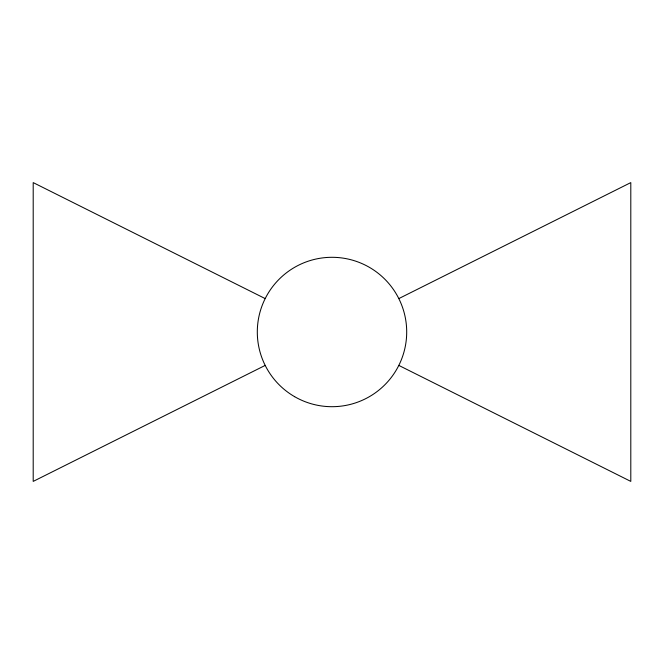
<?xml version="1.0" encoding="UTF-8"?>
<svg xmlns="http://www.w3.org/2000/svg" width="664" height="664" viewBox="0 0 664 664"><rect width="100%" height="100%" fill="white"/><g stroke="black" fill="none" stroke-linecap="round" stroke-linejoin="round"><path stroke-width="1" d="M265.185 365.407L33.2 481.4L33.2 182.6L265.185 298.592M398.815 298.592L630.8 182.6L630.8 481.4L398.815 365.407M294.65 396.69A74.7 74.7 0 0 0 406.7 332A74.7 74.7 0 0 0 294.65 267.31A74.7 74.7 0 0 0 294.65 396.69"/></g></svg>
